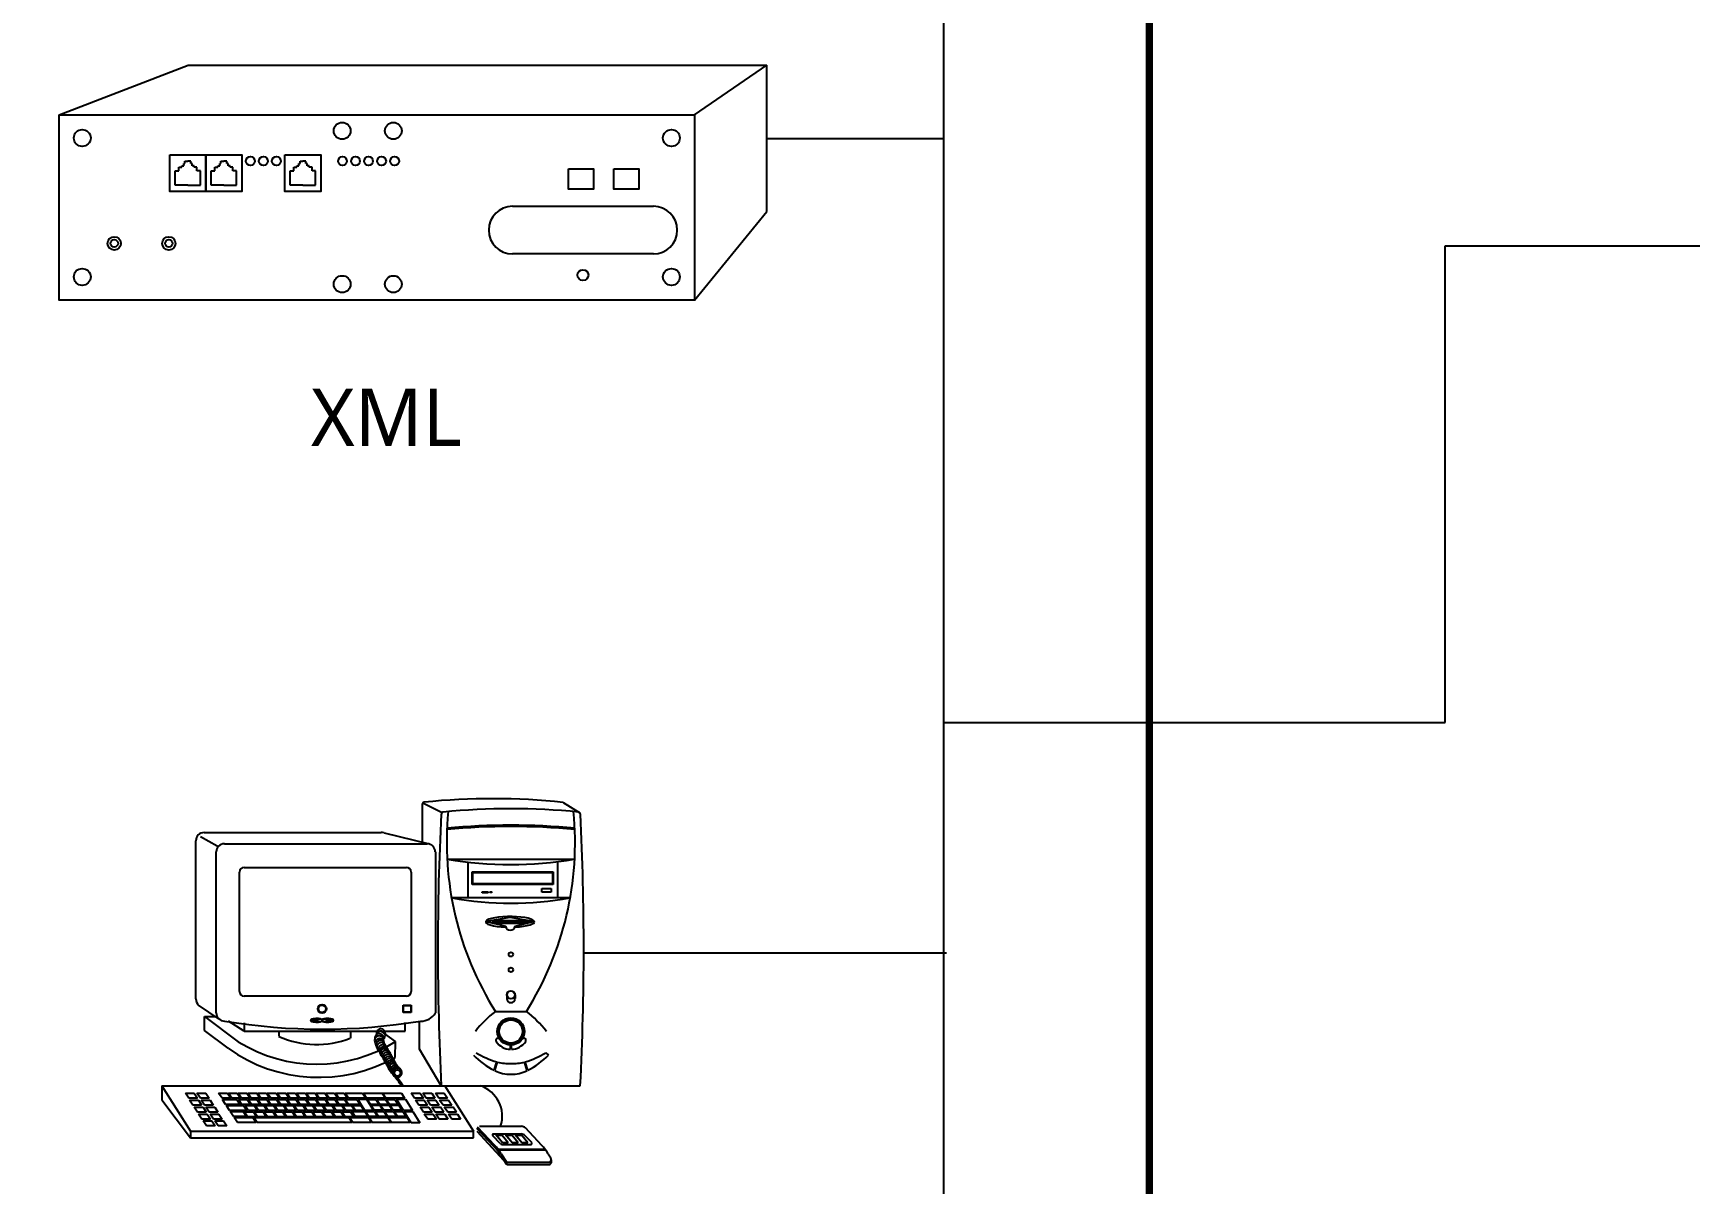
# Model space of a CAD drawing. Header units: millimetres. Extents: x 841 to 1682, y 0 to 594.
# Drawn here: x 933.1 to 997.6, y 354.3 to 399.1 of the extents above; entities that cross this region are included whole.
import ezdxf
from ezdxf.enums import TextEntityAlignment as Align

# ---------------------------------------------------------------- set-up
doc = ezdxf.new("R2010")
doc.units = ezdxf.units.MM
doc.linetypes.add('DA3', pattern=[3, 2, -1])
doc.layers.add('A', color=4, linetype='Continuous')
doc.styles.add('sukwoo', font='malgun.ttf')

msp = doc.modelspace()

# ---------------------------------------------------------------- linework, layer by layer
at = {"layer": 'A'}
for p, q in [((968.549, 443.003), (968.549, 333.228)), ((934.113, 395.908), (939.136, 397.84)), ((939.136, 397.84), (961.669, 397.84)), ((958.85, 395.908), (961.669, 397.84)), ((961.669, 392.153), (961.669, 397.84)), ((961.669, 394.997), (968.549, 394.997)), ((958.85, 388.702), (961.669, 392.153)), ((988.08, 390.808), (1087.531, 390.808)), ((988.08, 372.259), (988.08, 390.808)), ((968.549, 372.259), (988.08, 372.259)), ((948.249, 369.144), (948.995, 368.756)), ((948.249, 369.072), (948.249, 367.533)), ((948.249, 369.072), (948.249, 367.533)), ((953.743, 369.144), (954.387, 368.737)), ((953.743, 369.144), (954.387, 368.737)), ((939.609, 367.812), (940.264, 367.45)), ((939.754, 367.968), (946.652, 367.968)), ((946.763, 367.954), (948.52, 367.523)), ((939.434, 361.491), (939.434, 367.648)), ((940.228, 360.949), (940.228, 367.213)), ((940.548, 367.533), (948.439, 367.533)), ((948.76, 367.213), (948.76, 360.949)), ((941.315, 366.612), (947.632, 366.612)), ((941.131, 361.785), (941.131, 366.427)), ((947.816, 366.427), (947.816, 361.785)), ((954.539, 363.279), (968.669, 363.279)), ((947.632, 361.6), (941.315, 361.6)), ((940.347, 360.7), (939.541, 361.251)), ((939.773, 360.261), (939.773, 360.808)), ((939.773, 360.808), (940.188, 360.808)), ((939.773, 360.808), (941.084, 359.824)), ((940.692, 359.568), (939.773, 360.261)), ((941.315, 360.238), (940.702, 360.629)), ((941.315, 360.56), (941.315, 360.238)), ((941.315, 360.238), (947.582, 360.238)), ((942.667, 360.238), (942.667, 360.034)), ((945.45, 360.238), (945.45, 359.964)), ((947.21, 359.83), (946.654, 360.24)), ((947.582, 360.238), (947.582, 360.573)), ((948.137, 359.531), (948.137, 360.621)), ((947.198, 359.214), (947.21, 359.83)), ((948.991, 358.11), (948.137, 359.531)), ((938.109, 358.11), (938.109, 357.566)), ((938.109, 358.11), (939.223, 356.341)), ((938.109, 358.11), (949.126, 358.11)), ((948.991, 358.11), (954.404, 358.11)), ((949.126, 358.11), (950.24, 356.341)), ((938.109, 357.566), (939.223, 356.083)), ((939.223, 356.341), (939.223, 356.083)), ((939.223, 356.341), (950.24, 356.341)), ((950.24, 356.083), (950.24, 356.341)), ((951.049, 355.738), (950.377, 356.451)), ((951.569, 355.043), (950.391, 356.326)), ((951.075, 355.789), (950.405, 356.501)), ((950.481, 356.533), (952.111, 356.533)), ((952.902, 355.789), (952.265, 356.466)), ((939.223, 356.083), (950.24, 356.083)), ((951.203, 355.639), (953.031, 355.639)), ((951.217, 355.62), (953.045, 355.62)), ((951.299, 355.414), (951.515, 355.073)), ((951.325, 355.465), (951.515, 355.164)), ((951.569, 355.134), (953.169, 355.134)), ((951.569, 355.043), (953.175, 355.043)), ((953.153, 355.465), (953.259, 355.297)), ((953.274, 355.229), (953.274, 355.111))]:
    msp.add_line(p, q, dxfattribs=at)
at = {"layer": 'A', "color": 2}
for p, q in [((938.631, 393.172), (938.631, 393.738)), ((938.631, 393.738), (938.774, 393.738)), ((938.774, 393.871), (938.887, 393.871)), ((938.774, 393.738), (938.774, 393.871)), ((938.887, 393.871), (938.887, 393.93)), ((938.887, 393.93), (938.961, 393.93)), ((938.961, 393.93), (938.961, 394.014)), ((938.961, 394.014), (939.01, 394.014)), ((939.01, 394.014), (939.01, 394.112)), ((939.01, 394.112), (939.123, 394.112)), ((939.241, 394.112), (939.123, 394.112)), ((939.241, 394.014), (939.241, 394.112)), ((939.29, 394.014), (939.241, 394.014)), ((939.29, 393.93), (939.29, 394.014)), ((939.364, 393.93), (939.29, 393.93)), ((939.364, 393.871), (939.364, 393.93)), ((939.478, 393.871), (939.364, 393.871)), ((939.478, 393.738), (939.478, 393.871)), ((939.615, 393.738), (939.478, 393.738)), ((939.615, 393.172), (939.615, 393.738)), ((940.033, 393.172), (940.033, 393.738)), ((940.033, 393.738), (940.176, 393.738)), ((940.176, 393.871), (940.289, 393.871)), ((940.176, 393.738), (940.176, 393.871)), ((940.289, 393.871), (940.289, 393.93)), ((940.289, 393.93), (940.363, 393.93)), ((940.363, 393.93), (940.363, 394.014)), ((940.363, 394.014), (940.412, 394.014)), ((940.412, 394.014), (940.412, 394.112)), ((940.412, 394.112), (940.526, 394.112)), ((940.644, 394.112), (940.526, 394.112)), ((940.644, 394.014), (940.644, 394.112)), ((940.693, 394.014), (940.644, 394.014)), ((940.693, 393.93), (940.693, 394.014)), ((940.767, 393.93), (940.693, 393.93)), ((940.767, 393.871), (940.767, 393.93)), ((940.88, 393.871), (940.767, 393.871)), ((940.88, 393.738), (940.88, 393.871)), ((941.018, 393.738), (940.88, 393.738)), ((941.018, 393.172), (941.018, 393.738)), ((943.113, 393.172), (943.113, 393.738)), ((943.113, 393.738), (943.256, 393.738)), ((943.256, 393.871), (943.369, 393.871)), ((943.256, 393.738), (943.256, 393.871)), ((943.369, 393.871), (943.369, 393.93)), ((943.369, 393.93), (943.443, 393.93)), ((943.443, 393.93), (943.443, 394.014)), ((943.443, 394.014), (943.492, 394.014)), ((943.492, 394.014), (943.492, 394.112)), ((943.492, 394.112), (943.605, 394.112)), ((943.723, 394.112), (943.605, 394.112)), ((943.723, 394.014), (943.723, 394.112)), ((943.772, 394.014), (943.723, 394.014)), ((943.772, 393.93), (943.772, 394.014)), ((943.846, 393.93), (943.772, 393.93)), ((943.846, 393.871), (943.846, 393.93)), ((943.96, 393.871), (943.846, 393.871)), ((943.96, 393.738), (943.96, 393.871)), ((944.097, 393.738), (943.96, 393.738)), ((944.097, 393.172), (944.097, 393.738)), ((939.123, 393.172), (938.631, 393.172)), ((939.123, 393.172), (939.615, 393.172)), ((940.526, 393.172), (940.033, 393.172)), ((940.526, 393.172), (941.018, 393.172)), ((943.605, 393.172), (943.113, 393.172)), ((943.605, 393.172), (944.097, 393.172)), ((951.767, 392.352), (957.25, 392.352)), ((957.25, 390.494), (951.767, 390.494)), ((950.026, 366.82), (950.026, 365.423)), ((953.513, 366.837), (953.513, 365.423)), ((950.196, 365.943), (950.196, 366.442)), ((950.196, 366.442), (953.343, 366.442)), ((953.343, 365.943), (950.196, 365.943)), ((950.221, 365.968), (950.221, 366.417)), ((950.221, 366.417), (953.318, 366.417)), ((953.318, 365.968), (950.221, 365.968)), ((953.318, 366.417), (953.318, 365.968)), ((953.343, 366.442), (953.343, 365.943)), ((954.004, 365.423), (949.402, 365.423)), ((950.579, 365.662), (950.817, 365.662)), ((950.579, 365.622), (950.579, 365.662)), ((950.817, 365.622), (950.579, 365.622)), ((950.772, 365.662), (950.772, 365.622)), ((950.817, 365.662), (950.817, 365.622)), ((950.882, 365.654), (950.961, 365.654)), ((950.882, 365.631), (950.882, 365.654)), ((950.961, 365.631), (950.882, 365.631)), ((950.961, 365.654), (950.961, 365.631)), ((952.913, 365.791), (953.267, 365.791)), ((952.913, 365.643), (952.913, 365.791)), ((953.267, 365.643), (952.913, 365.643)), ((953.267, 365.791), (953.267, 365.643)), ((950.728, 364.519), (950.721, 364.479)), ((950.769, 364.557), (950.728, 364.519)), ((951.665, 364.666), (950.754, 364.499)), ((950.842, 364.593), (950.769, 364.557)), ((950.945, 364.625), (950.842, 364.593)), ((951.074, 364.653), (950.945, 364.625)), ((951.002, 364.433), (951.002, 364.539)), ((951.002, 364.539), (952.372, 364.539)), ((951.018, 364.449), (951.018, 364.523)), ((951.018, 364.523), (952.356, 364.523)), ((951.224, 364.674), (951.074, 364.653)), ((951.39, 364.689), (951.224, 364.674)), ((951.567, 364.697), (951.39, 364.689)), ((951.747, 364.698), (951.567, 364.697)), ((952.582, 364.5), (951.665, 364.666)), ((951.924, 364.691), (951.747, 364.698)), ((952.092, 364.676), (951.924, 364.691)), ((952.245, 364.656), (952.092, 364.676)), ((952.377, 364.629), (952.245, 364.656)), ((952.356, 364.523), (952.356, 364.449)), ((952.372, 364.539), (952.372, 364.433)), ((952.483, 364.597), (952.377, 364.629)), ((952.56, 364.562), (952.483, 364.597)), ((952.605, 364.523), (952.56, 364.562)), ((952.616, 364.484), (952.605, 364.523)), ((950.721, 364.479), (950.749, 364.441)), ((950.749, 364.441), (950.81, 364.404)), ((950.754, 364.499), (951.487, 364.321)), ((950.81, 364.404), (950.901, 364.37)), ((950.901, 364.37), (951.021, 364.34)), ((952.372, 364.433), (951.002, 364.433)), ((952.356, 364.449), (951.018, 364.449)), ((951.021, 364.34), (951.163, 364.316)), ((951.163, 364.316), (951.324, 364.299)), ((951.324, 364.299), (951.498, 364.288)), ((951.86, 364.289), (952.032, 364.301)), ((951.871, 364.322), (952.582, 364.5)), ((952.032, 364.301), (952.191, 364.319)), ((952.191, 364.319), (952.331, 364.344)), ((952.331, 364.344), (952.448, 364.374)), ((952.448, 364.374), (952.536, 364.408)), ((952.536, 364.408), (952.592, 364.445)), ((952.592, 364.445), (952.616, 364.484)), ((951.542, 361.649), (951.542, 361.505)), ((951.863, 361.649), (951.863, 361.505)), ((944.35, 360.703), (943.887, 360.656)), ((943.887, 360.656), (944.35, 360.609)), ((943.912, 360.675), (943.903, 360.663)), ((943.903, 360.663), (943.903, 360.65)), ((943.903, 360.65), (943.912, 360.637)), ((943.928, 360.687), (943.912, 360.675)), ((943.952, 360.698), (943.928, 360.687)), ((943.983, 360.707), (943.952, 360.698)), ((944.019, 360.715), (943.983, 360.707)), ((944.06, 360.72), (944.019, 360.715)), ((944.103, 360.724), (944.06, 360.72)), ((944.147, 360.724), (944.103, 360.724)), ((944.192, 360.723), (944.147, 360.724)), ((944.234, 360.719), (944.192, 360.723)), ((944.273, 360.712), (944.234, 360.719)), ((944.307, 360.704), (944.273, 360.712)), ((944.335, 360.694), (944.307, 360.704)), ((944.335, 360.694), (944.335, 360.618)), ((944.35, 360.703), (944.35, 360.609)), ((944.813, 360.656), (944.35, 360.703)), ((944.35, 360.609), (944.813, 360.656)), ((944.393, 360.704), (944.365, 360.694)), ((944.365, 360.694), (944.365, 360.618)), ((944.427, 360.712), (944.393, 360.704)), ((944.466, 360.719), (944.427, 360.712)), ((944.509, 360.723), (944.466, 360.719)), ((944.553, 360.724), (944.509, 360.723)), ((944.598, 360.724), (944.553, 360.724)), ((944.641, 360.72), (944.598, 360.724)), ((944.682, 360.715), (944.641, 360.72)), ((944.718, 360.707), (944.682, 360.715)), ((944.749, 360.698), (944.718, 360.707)), ((944.773, 360.687), (944.749, 360.698)), ((944.789, 360.675), (944.773, 360.687)), ((944.797, 360.663), (944.789, 360.675)), ((944.789, 360.637), (944.797, 360.65)), ((944.797, 360.65), (944.797, 360.663)), ((947.505, 360.959), (947.505, 361.249)), ((947.505, 361.249), (947.825, 361.249)), ((947.825, 360.959), (947.505, 360.959)), ((947.52, 360.974), (947.52, 361.234)), ((947.52, 361.234), (947.81, 361.234)), ((947.81, 360.974), (947.52, 360.974)), ((947.81, 361.234), (947.81, 360.974)), ((947.825, 361.249), (947.825, 360.959)), ((951.101, 361.003), (952.304, 361.003)), ((943.912, 360.637), (943.928, 360.625)), ((943.928, 360.625), (943.952, 360.614)), ((943.952, 360.614), (943.983, 360.605)), ((943.983, 360.605), (944.019, 360.597)), ((944.019, 360.597), (944.06, 360.592)), ((944.06, 360.592), (944.103, 360.589)), ((944.103, 360.589), (944.147, 360.588)), ((944.147, 360.588), (944.192, 360.59)), ((944.192, 360.59), (944.234, 360.594)), ((944.234, 360.594), (944.273, 360.6)), ((944.273, 360.6), (944.307, 360.608)), ((944.307, 360.608), (944.335, 360.618)), ((944.365, 360.618), (944.393, 360.608)), ((944.393, 360.608), (944.427, 360.6)), ((944.427, 360.6), (944.466, 360.594)), ((944.466, 360.594), (944.509, 360.59)), ((944.509, 360.59), (944.553, 360.588)), ((944.553, 360.588), (944.598, 360.589)), ((944.598, 360.589), (944.641, 360.592)), ((944.641, 360.592), (944.682, 360.597)), ((944.682, 360.597), (944.718, 360.605)), ((944.718, 360.605), (944.749, 360.614)), ((944.749, 360.614), (944.773, 360.625)), ((944.773, 360.625), (944.789, 360.637)), ((951.227, 359.993), (951.145, 359.938)), ((951.684, 359.528), (951.684, 359.696)), ((951.721, 359.528), (951.721, 359.696)), ((952.178, 359.993), (952.259, 359.938)), ((953.061, 359.391), (953.161, 359.302)), ((951.051, 358.715), (951.151, 359.037)), ((951.075, 358.703), (951.176, 359.03)), ((952.333, 358.703), (952.232, 359.03)), ((952.357, 358.715), (952.258, 359.037)), ((939.026, 357.817), (939.371, 357.817)), ((939.158, 357.622), (939.026, 357.817)), ((939.497, 357.622), (939.158, 357.622)), ((939.321, 357.352), (939.189, 357.548)), ((939.189, 357.548), (939.534, 357.548)), ((939.371, 357.817), (939.497, 357.622)), ((939.478, 357.817), (939.823, 357.817)), ((939.61, 357.622), (939.478, 357.817)), ((939.534, 357.548), (939.66, 357.352)), ((939.949, 357.622), (939.61, 357.622)), ((939.773, 357.352), (939.641, 357.548)), ((939.641, 357.548), (939.986, 357.548)), ((939.823, 357.817), (939.949, 357.622)), ((939.986, 357.548), (940.112, 357.352)), ((940.454, 357.622), (940.322, 357.817)), ((940.322, 357.817), (940.667, 357.817)), ((940.793, 357.622), (940.454, 357.622)), ((940.47, 357.578), (941.024, 357.578)), ((940.595, 357.381), (940.47, 357.578)), ((940.667, 357.817), (940.793, 357.622)), ((940.701, 357.817), (941.046, 357.817)), ((940.833, 357.622), (940.701, 357.817)), ((941.172, 357.622), (940.833, 357.622)), ((941.024, 357.578), (941.15, 357.381)), ((941.046, 357.817), (941.172, 357.622)), ((941.08, 357.817), (941.425, 357.817)), ((941.212, 357.622), (941.08, 357.817)), ((941.089, 357.577), (941.215, 357.381)), ((941.091, 357.577), (941.436, 357.577)), ((941.551, 357.622), (941.212, 357.622)), ((941.425, 357.817), (941.551, 357.622)), ((941.436, 357.577), (941.562, 357.381)), ((941.59, 357.622), (941.459, 357.817)), ((941.459, 357.817), (941.804, 357.817)), ((941.602, 357.381), (941.47, 357.577)), ((941.47, 357.577), (941.815, 357.577)), ((941.929, 357.622), (941.59, 357.622)), ((941.804, 357.817), (941.929, 357.622)), ((941.815, 357.577), (941.94, 357.381)), ((941.838, 357.817), (942.182, 357.817)), ((941.969, 357.622), (941.838, 357.817)), ((941.849, 357.577), (942.194, 357.577)), ((941.98, 357.381), (941.849, 357.577)), ((942.308, 357.622), (941.969, 357.622)), ((942.182, 357.817), (942.308, 357.622)), ((942.194, 357.577), (942.319, 357.381)), ((942.216, 357.817), (942.561, 357.817)), ((942.348, 357.622), (942.216, 357.817)), ((942.227, 357.577), (942.572, 357.577)), ((942.359, 357.381), (942.227, 357.577)), ((942.687, 357.622), (942.348, 357.622)), ((942.561, 357.817), (942.687, 357.622)), ((942.572, 357.577), (942.698, 357.381)), ((942.595, 357.817), (942.94, 357.817)), ((942.727, 357.622), (942.595, 357.817)), ((942.606, 357.577), (942.951, 357.577)), ((942.738, 357.381), (942.606, 357.577)), ((943.066, 357.622), (942.727, 357.622)), ((942.94, 357.817), (943.066, 357.622)), ((942.951, 357.577), (943.077, 357.381)), ((943.106, 357.622), (942.974, 357.817)), ((942.974, 357.817), (943.319, 357.817)), ((942.985, 357.577), (943.33, 357.577)), ((943.117, 357.381), (942.985, 357.577)), ((943.445, 357.622), (943.106, 357.622)), ((943.319, 357.817), (943.445, 357.622)), ((943.33, 357.577), (943.456, 357.381)), ((943.353, 357.817), (943.698, 357.817)), ((943.484, 357.622), (943.353, 357.817)), ((943.364, 357.577), (943.709, 357.577)), ((943.495, 357.381), (943.364, 357.577)), ((943.823, 357.622), (943.484, 357.622)), ((943.698, 357.817), (943.823, 357.622)), ((943.709, 357.577), (943.834, 357.381)), ((943.732, 357.817), (944.076, 357.817)), ((943.863, 357.622), (943.732, 357.817)), ((943.743, 357.577), (944.087, 357.577)), ((943.874, 357.381), (943.743, 357.577)), ((944.202, 357.622), (943.863, 357.622)), ((944.076, 357.817), (944.202, 357.622)), ((944.087, 357.577), (944.213, 357.381)), ((944.242, 357.622), (944.11, 357.817)), ((944.11, 357.817), (944.455, 357.817)), ((944.121, 357.577), (944.466, 357.577)), ((944.253, 357.381), (944.121, 357.577)), ((944.581, 357.622), (944.242, 357.622)), ((944.455, 357.817), (944.581, 357.622)), ((944.466, 357.577), (944.592, 357.381)), ((944.621, 357.622), (944.489, 357.817)), ((944.489, 357.817), (944.834, 357.817)), ((944.5, 357.577), (944.845, 357.577)), ((944.632, 357.381), (944.5, 357.577)), ((944.96, 357.622), (944.621, 357.622)), ((944.834, 357.817), (944.96, 357.622)), ((944.845, 357.577), (944.971, 357.381)), ((944.868, 357.817), (945.213, 357.817)), ((945, 357.622), (944.868, 357.817)), ((944.879, 357.577), (945.224, 357.577)), ((945.011, 357.381), (944.879, 357.577)), ((945.339, 357.622), (945, 357.622)), ((945.213, 357.817), (945.339, 357.622)), ((945.224, 357.577), (945.35, 357.381)), ((945.378, 357.621), (945.253, 357.818)), ((945.253, 357.818), (945.927, 357.818)), ((945.253, 357.578), (945.709, 357.578)), ((945.378, 357.381), (945.253, 357.578)), ((946.052, 357.621), (945.378, 357.621)), ((945.709, 357.578), (945.835, 357.381)), ((945.738, 357.582), (946.079, 357.582)), ((946.01, 357.15), (945.738, 357.582)), ((945.927, 357.818), (946.052, 357.621)), ((946.084, 357.621), (945.959, 357.818)), ((945.959, 357.818), (946.691, 357.818)), ((946.079, 357.582), (946.351, 357.15)), ((946.816, 357.621), (946.084, 357.621)), ((946.103, 357.577), (946.448, 357.577)), ((946.235, 357.381), (946.103, 357.577)), ((946.448, 357.577), (946.573, 357.381)), ((946.473, 357.577), (946.818, 357.577)), ((946.605, 357.381), (946.473, 357.577)), ((946.691, 357.818), (946.816, 357.621)), ((946.708, 357.818), (947.44, 357.818)), ((946.834, 357.621), (946.708, 357.818)), ((946.818, 357.577), (946.944, 357.381)), ((947.565, 357.621), (946.834, 357.621)), ((946.843, 357.577), (947.188, 357.577)), ((946.975, 357.381), (946.843, 357.577)), ((947.188, 357.577), (947.314, 357.381)), ((947.252, 357.582), (947.593, 357.582)), ((947.524, 357.15), (947.252, 357.582)), ((947.44, 357.818), (947.565, 357.621)), ((947.593, 357.582), (947.865, 357.15)), ((947.954, 357.622), (947.823, 357.817)), ((947.823, 357.817), (948.168, 357.817)), ((948.293, 357.622), (947.954, 357.622)), ((948.118, 357.352), (947.986, 357.548)), ((947.986, 357.548), (948.331, 357.548)), ((948.168, 357.817), (948.293, 357.622)), ((948.275, 357.817), (948.619, 357.817)), ((948.406, 357.622), (948.275, 357.817)), ((948.331, 357.548), (948.456, 357.352)), ((948.745, 357.622), (948.406, 357.622)), ((948.438, 357.548), (948.783, 357.548)), ((948.569, 357.352), (948.438, 357.548)), ((948.619, 357.817), (948.745, 357.622)), ((948.765, 357.817), (949.11, 357.817)), ((948.896, 357.622), (948.765, 357.817)), ((948.783, 357.548), (948.908, 357.352)), ((949.235, 357.622), (948.896, 357.622)), ((949.059, 357.352), (948.928, 357.548)), ((948.928, 357.548), (949.273, 357.548)), ((949.11, 357.817), (949.235, 357.622)), ((949.273, 357.548), (949.398, 357.352)), ((939.66, 357.352), (939.321, 357.352)), ((939.503, 357.083), (939.371, 357.278)), ((939.371, 357.278), (939.716, 357.278)), ((939.842, 357.083), (939.503, 357.083)), ((939.534, 357.009), (939.879, 357.009)), ((939.666, 356.813), (939.534, 357.009)), ((940.005, 356.813), (939.666, 356.813)), ((939.716, 357.278), (939.842, 357.083)), ((940.112, 357.352), (939.773, 357.352)), ((939.955, 357.083), (939.823, 357.278)), ((939.823, 357.278), (940.168, 357.278)), ((939.879, 357.009), (940.005, 356.813)), ((940.294, 357.083), (939.955, 357.083)), ((939.986, 357.009), (940.331, 357.009)), ((940.118, 356.813), (939.986, 357.009)), ((940.457, 356.813), (940.118, 356.813)), ((940.168, 357.278), (940.294, 357.083)), ((940.331, 357.009), (940.457, 356.813)), ((941.15, 357.381), (940.595, 357.381)), ((940.747, 357.145), (940.622, 357.342)), ((940.622, 357.342), (941.295, 357.342)), ((941.421, 357.145), (940.747, 357.145)), ((940.772, 357.106), (941.279, 357.106)), ((940.897, 356.909), (940.772, 357.106)), ((941.405, 356.909), (940.897, 356.909)), ((941.05, 356.676), (940.925, 356.873)), ((940.925, 356.873), (941.656, 356.873)), ((941.562, 357.381), (941.223, 357.381)), ((941.279, 357.106), (941.405, 356.909)), ((941.295, 357.342), (941.421, 357.145)), ((941.327, 357.096), (941.453, 356.9)), ((941.329, 357.096), (941.674, 357.096)), ((941.359, 357.336), (941.485, 357.141)), ((941.361, 357.336), (941.706, 357.336)), ((941.799, 356.9), (941.461, 356.9)), ((941.832, 357.141), (941.493, 357.141)), ((941.94, 357.381), (941.602, 357.381)), ((941.656, 356.873), (941.782, 356.676)), ((941.674, 357.096), (941.799, 356.9)), ((941.82, 356.676), (941.695, 356.873)), ((941.695, 356.873), (945.395, 356.873)), ((941.706, 357.336), (941.832, 357.141)), ((941.708, 357.096), (942.053, 357.096)), ((941.839, 356.9), (941.708, 357.096)), ((941.872, 357.141), (941.74, 357.336)), ((941.74, 357.336), (942.085, 357.336)), ((942.178, 356.9), (941.839, 356.9)), ((942.21, 357.141), (941.872, 357.141)), ((942.319, 357.381), (941.98, 357.381)), ((942.053, 357.096), (942.178, 356.9)), ((942.085, 357.336), (942.21, 357.141)), ((942.086, 357.096), (942.431, 357.096)), ((942.218, 356.9), (942.086, 357.096)), ((942.25, 357.141), (942.119, 357.336)), ((942.119, 357.336), (942.464, 357.336)), ((942.557, 356.9), (942.218, 356.9)), ((942.589, 357.141), (942.25, 357.141)), ((942.698, 357.381), (942.359, 357.381)), ((942.431, 357.096), (942.557, 356.9)), ((942.464, 357.336), (942.589, 357.141)), ((942.465, 357.096), (942.81, 357.096)), ((942.597, 356.9), (942.465, 357.096)), ((942.498, 357.336), (942.842, 357.336)), ((942.629, 357.141), (942.498, 357.336)), ((942.936, 356.9), (942.597, 356.9)), ((942.968, 357.141), (942.629, 357.141)), ((943.077, 357.381), (942.738, 357.381)), ((942.81, 357.096), (942.936, 356.9)), ((942.842, 357.336), (942.968, 357.141)), ((942.844, 357.096), (943.189, 357.096)), ((942.976, 356.9), (942.844, 357.096)), ((943.008, 357.141), (942.876, 357.336)), ((942.876, 357.336), (943.221, 357.336)), ((943.315, 356.9), (942.976, 356.9)), ((943.347, 357.141), (943.008, 357.141)), ((943.456, 357.381), (943.117, 357.381)), ((943.189, 357.096), (943.315, 356.9)), ((943.221, 357.336), (943.347, 357.141)), ((943.223, 357.096), (943.568, 357.096)), ((943.355, 356.9), (943.223, 357.096)), ((943.387, 357.141), (943.255, 357.336)), ((943.255, 357.336), (943.6, 357.336)), ((943.693, 356.9), (943.355, 356.9)), ((943.726, 357.141), (943.387, 357.141)), ((943.834, 357.381), (943.495, 357.381)), ((943.568, 357.096), (943.693, 356.9)), ((943.6, 357.336), (943.726, 357.141)), ((943.602, 357.096), (943.946, 357.096)), ((943.733, 356.9), (943.602, 357.096)), ((943.634, 357.336), (943.979, 357.336)), ((943.766, 357.141), (943.634, 357.336)), ((944.072, 356.9), (943.733, 356.9)), ((944.104, 357.141), (943.766, 357.141)), ((944.213, 357.381), (943.874, 357.381)), ((943.946, 357.096), (944.072, 356.9)), ((943.979, 357.336), (944.104, 357.141)), ((943.98, 357.096), (944.325, 357.096)), ((944.112, 356.9), (943.98, 357.096)), ((944.144, 357.141), (944.013, 357.336)), ((944.013, 357.336), (944.358, 357.336)), ((944.451, 356.9), (944.112, 356.9)), ((944.483, 357.141), (944.144, 357.141)), ((944.592, 357.381), (944.253, 357.381)), ((944.325, 357.096), (944.451, 356.9)), ((944.358, 357.336), (944.483, 357.141)), ((944.359, 357.096), (944.704, 357.096)), ((944.491, 356.9), (944.359, 357.096)), ((944.523, 357.141), (944.392, 357.336)), ((944.392, 357.336), (944.736, 357.336)), ((944.83, 356.9), (944.491, 356.9)), ((944.862, 357.141), (944.523, 357.141)), ((944.971, 357.381), (944.632, 357.381)), ((944.704, 357.096), (944.83, 356.9)), ((944.736, 357.336), (944.862, 357.141)), ((944.738, 357.096), (945.083, 357.096)), ((944.87, 356.9), (944.738, 357.096)), ((944.902, 357.141), (944.77, 357.336)), ((944.77, 357.336), (945.115, 357.336)), ((945.209, 356.9), (944.87, 356.9)), ((945.241, 357.141), (944.902, 357.141)), ((945.35, 357.381), (945.011, 357.381)), ((945.083, 357.096), (945.209, 356.9)), ((945.115, 357.336), (945.241, 357.141)), ((945.117, 357.096), (945.462, 357.096)), ((945.248, 356.9), (945.117, 357.096)), ((945.281, 357.141), (945.149, 357.336)), ((945.149, 357.336), (945.494, 357.336)), ((945.587, 356.9), (945.248, 356.9)), ((945.62, 357.141), (945.281, 357.141)), ((945.835, 357.381), (945.378, 357.381)), ((945.395, 356.873), (945.52, 356.676)), ((945.42, 356.869), (946.152, 356.869)), ((945.545, 356.673), (945.42, 356.869)), ((945.462, 357.096), (945.587, 356.9)), ((945.494, 357.336), (945.62, 357.141)), ((945.508, 357.106), (946.013, 357.106)), ((945.633, 356.909), (945.508, 357.106)), ((945.649, 357.141), (945.518, 357.336)), ((945.518, 357.336), (945.863, 357.336)), ((946.138, 356.909), (945.633, 356.909)), ((945.988, 357.141), (945.649, 357.141)), ((945.863, 357.336), (945.988, 357.141)), ((946.351, 357.15), (946.01, 357.15)), ((946.013, 357.106), (946.138, 356.909)), ((946.045, 357.106), (946.385, 357.106)), ((946.17, 356.909), (946.045, 357.106)), ((946.152, 356.869), (946.277, 356.673)), ((946.511, 356.909), (946.17, 356.909)), ((946.18, 356.869), (946.912, 356.869)), ((946.305, 356.673), (946.18, 356.869)), ((946.573, 357.381), (946.235, 357.381)), ((946.38, 357.156), (946.248, 357.351)), ((946.248, 357.351), (946.593, 357.351)), ((946.719, 357.156), (946.38, 357.156)), ((946.385, 357.106), (946.511, 356.909)), ((946.414, 357.107), (946.759, 357.107)), ((946.545, 356.912), (946.414, 357.107)), ((946.884, 356.912), (946.545, 356.912)), ((946.593, 357.351), (946.719, 357.156)), ((946.944, 357.381), (946.605, 357.381)), ((946.75, 357.156), (946.618, 357.351)), ((946.618, 357.351), (946.963, 357.351)), ((947.089, 357.156), (946.75, 357.156)), ((946.759, 357.107), (946.884, 356.912)), ((946.784, 357.107), (947.129, 357.107)), ((946.916, 356.912), (946.784, 357.107)), ((946.912, 356.869), (947.037, 356.673)), ((947.255, 356.912), (946.916, 356.912)), ((947.054, 356.673), (946.928, 356.869)), ((946.928, 356.869), (947.66, 356.869)), ((946.963, 357.351), (947.089, 357.156)), ((947.314, 357.381), (946.975, 357.381)), ((947.12, 357.156), (946.989, 357.351)), ((946.989, 357.351), (947.334, 357.351)), ((947.459, 357.156), (947.12, 357.156)), ((947.129, 357.107), (947.255, 356.912)), ((947.154, 357.107), (947.499, 357.107)), ((947.286, 356.912), (947.154, 357.107)), ((947.625, 356.912), (947.286, 356.912)), ((947.334, 357.351), (947.459, 357.156)), ((947.499, 357.107), (947.625, 356.912)), ((947.865, 357.15), (947.524, 357.15)), ((947.547, 357.104), (947.888, 357.104)), ((947.819, 356.671), (947.547, 357.104)), ((947.66, 356.869), (947.786, 356.673)), ((947.888, 357.104), (948.16, 356.671)), ((948.456, 357.352), (948.118, 357.352)), ((948.299, 357.083), (948.168, 357.278)), ((948.168, 357.278), (948.512, 357.278)), ((948.638, 357.083), (948.299, 357.083)), ((948.331, 357.009), (948.676, 357.009)), ((948.462, 356.813), (948.331, 357.009)), ((948.801, 356.813), (948.462, 356.813)), ((948.512, 357.278), (948.638, 357.083)), ((948.908, 357.352), (948.569, 357.352)), ((948.751, 357.083), (948.619, 357.278)), ((948.619, 357.278), (948.964, 357.278)), ((948.676, 357.009), (948.801, 356.813)), ((949.09, 357.083), (948.751, 357.083)), ((948.783, 357.009), (949.127, 357.009)), ((948.914, 356.813), (948.783, 357.009)), ((949.253, 356.813), (948.914, 356.813)), ((949.096, 357.083), (948.964, 357.278)), ((949.398, 357.352), (949.059, 357.352)), ((949.241, 357.083), (949.11, 357.278)), ((949.11, 357.278), (949.454, 357.278)), ((949.127, 357.009), (949.253, 356.813)), ((949.58, 357.083), (949.241, 357.083)), ((949.273, 357.009), (949.617, 357.009)), ((949.404, 356.813), (949.273, 357.009)), ((949.743, 356.813), (949.404, 356.813)), ((949.586, 357.083), (949.454, 357.278)), ((949.617, 357.009), (949.743, 356.813)), ((939.849, 356.544), (939.717, 356.739)), ((939.717, 356.739), (940.062, 356.739)), ((940.187, 356.544), (939.849, 356.544)), ((940.062, 356.739), (940.187, 356.544)), ((940.169, 356.739), (940.514, 356.739)), ((940.3, 356.544), (940.169, 356.739)), ((940.639, 356.544), (940.3, 356.544)), ((940.514, 356.739), (940.639, 356.544)), ((941.782, 356.676), (941.05, 356.676)), ((945.52, 356.676), (941.82, 356.676)), ((946.277, 356.673), (945.545, 356.673)), ((947.037, 356.673), (946.305, 356.673)), ((947.786, 356.673), (947.054, 356.673)), ((948.16, 356.671), (947.819, 356.671)), ((951.287, 355.856), (950.999, 356.162)), ((951.03, 356.233), (952.101, 356.233)), ((951.138, 356.154), (951.138, 356.182)), ((951.138, 356.182), (951.367, 356.182)), ((951.138, 356.182), (951.372, 355.906)), ((951.372, 355.906), (951.138, 356.154)), ((951.367, 356.182), (951.601, 355.906)), ((951.517, 356.154), (951.517, 356.182)), ((951.517, 356.182), (951.747, 356.182)), ((951.517, 356.182), (951.751, 355.906)), ((951.751, 355.906), (951.517, 356.154)), ((951.747, 356.182), (951.98, 355.906)), ((951.897, 356.182), (952.126, 356.182)), ((951.897, 356.182), (952.13, 355.906)), ((951.897, 356.154), (951.897, 356.182)), ((952.13, 355.906), (951.897, 356.154)), ((952.126, 356.182), (952.36, 355.906)), ((952.512, 355.894), (952.255, 356.166)), ((951.364, 355.822), (952.481, 355.822)), ((951.372, 355.906), (951.601, 355.906)), ((951.751, 355.906), (951.98, 355.906)), ((952.13, 355.906), (952.36, 355.906))]:
    msp.add_line(p, q, dxfattribs=at)
at = {"layer": 'A', "color": 3, "linetype": 'DA3', "const_width": 0.287}
msp.add_lwpolyline([(926.955, 499.6), (976.56, 499.6), (976.56, 314.349), (926.955, 314.349)], close=True, dxfattribs=at)
at = {"layer": 'A'}
msp.add_lwpolyline([(934.113, 395.908), (958.85, 395.908), (958.85, 388.702), (934.113, 388.702)], close=True, dxfattribs=at)
at = {"layer": 'A', "color": 2}
for points in [[(938.422, 394.359), (939.824, 394.359), (939.824, 392.925), (938.422, 392.925)], [(939.824, 394.359), (941.227, 394.359), (941.227, 392.925), (939.824, 392.925)], [(942.904, 394.359), (944.306, 394.359), (944.306, 392.925), (942.904, 392.925)], [(953.949, 393.815), (954.92, 393.815), (954.92, 393.024), (953.949, 393.024)], [(955.712, 393.815), (956.684, 393.815), (956.684, 393.024), (955.712, 393.024)]]:
    msp.add_lwpolyline(points, close=True, dxfattribs=at)
for centre, radius in [((945.133, 395.289), 0.328), ((947.124, 395.289), 0.328), ((941.559, 394.11), 0.174), ((942.065, 394.11), 0.174), ((942.572, 394.11), 0.174), ((945.145, 394.11), 0.174), ((945.652, 394.11), 0.174), ((946.158, 394.11), 0.174), ((946.665, 394.11), 0.174), ((947.172, 394.11), 0.174), ((936.258, 390.908), 0.259), ((936.258, 390.908), 0.145), ((938.382, 390.908), 0.259), ((938.382, 390.908), 0.145), ((954.509, 389.673), 0.21), ((945.133, 389.322), 0.328), ((947.124, 389.322), 0.328), ((951.702, 363.224), 0.086), ((951.702, 363.224), 0.086), ((951.702, 362.623), 0.086), ((951.702, 361.649), 0.16), ((951.702, 361.649), 0.15), ((944.35, 361.106), 0.172), ((944.35, 361.106), 0.143), ((951.702, 360.223), 0.528), ((951.702, 360.223), 0.51), ((951.702, 360.223), 0.454)]:
    msp.add_circle(centre, radius, dxfattribs=at)
at = {"layer": 'A'}
for centre, radius in [((935.011, 395.011), 0.328), ((957.953, 395.011), 0.328), ((935.011, 389.6), 0.328), ((957.953, 389.6), 0.328), ((947.285, 358.608), 0.119)]:
    msp.add_circle(centre, radius, dxfattribs=at)
at = {"layer": 'A', "color": 2}
for centre, radius, start, end in [((951.767, 391.423), 0.929, 90, 270), ((957.25, 391.423), 0.929, 270, 90), ((961.544, 367.579), 12.342, 174.40409, 212.2001), ((941.86, 367.579), 12.342, 327.7999, 5.59368), ((951.7, 342.228), 25.975, 84.49473, 95.49406), ((951.7, 342.228), 26.028, 84.51108, 95.47773), ((951.779, 2594.781), 2227.85, 269.934177, 270.061523), ((951.696, 381.751), 15.024, 260.5127, 279.483), ((951.703, 378.221), 13.004, 259.80908, 280.19092), ((951.679, 364.366), 0.197, 193.16053, 346.92855), ((951.702, 361.505), 0.16, 180, 270), ((951.702, 361.505), 0.16, 270, 0), ((953.709, 357.604), 4.284, 127.50353, 142.24067), ((949.696, 357.604), 4.284, 37.75933, 52.49647), ((952.51, 363.213), 4.392, 240.50682, 251.97398), ((951.187, 359.877), 0.0743, 124.04409, 213.93137), ((951.702, 360.223), 0.695, 213.93137, 268.46902), ((951.702, 360.223), 0.695, 271.53098, 326.06863), ((950.899, 363.213), 4.392, 288.02602, 299.49318), ((952.217, 359.877), 0.0743, 326.06863, 55.95591), ((952.303, 361.27), 2.846, 223.76384, 243.91228), ((951.626, 360.765), 1.792, 255.4551, 272.49423), ((951.782, 360.765), 1.792, 267.50577, 284.5449), ((951.106, 361.27), 2.846, 296.08772, 316.23616), ((951.676, 359.896), 1.336, 243.27917, 271.20969), ((951.733, 359.896), 1.336, 268.79031, 296.72083), ((951.03, 356.191), 0.0425, 90, 223.2571), ((952.101, 356.021), 0.212, 43.2571, 90), ((951.364, 355.929), 0.106, 223.2571, 270), ((952.481, 355.865), 0.0425, 270, 43.2571)]:
    msp.add_arc(centre, radius, start, end, dxfattribs=at)
at = {"layer": 'A'}
for centre, radius, start, end in [((948.329, 369.072), 0.0796, 95.80267, 180), ((950.995, 342.401), 26.884, 84.13474, 95.70944), ((1054.23, 363.433), 105.374, 177.14144, 182.89578), ((949.076, 368.685), 0.0796, 95.80267, 180), ((951.7, 342.869), 26.028, 84.18625, 95.80267), ((951.7, 342.869), 26.028, 84.18625, 95.80267), ((954.328, 368.684), 0.0796, 2.85856, 84.18625), ((954.328, 368.684), 0.0796, 2.85856, 84.18625), ((849.165, 363.433), 105.374, 357.10422, 2.85856), ((939.754, 367.648), 0.32, 90, 180), ((946.652, 367.525), 0.443, 75.45642, 90), ((946.652, 367.525), 0.443, 75.45642, 90), ((940.548, 367.213), 0.32, 90, 180), ((948.439, 367.213), 0.32, 0, 90), ((941.315, 366.427), 0.184, 90, 180), ((947.632, 366.427), 0.184, 0, 90), ((947.632, 366.427), 0.184, 0, 90), ((939.754, 361.491), 0.32, 180, 228.38728), ((941.315, 361.785), 0.184, 180, 270), ((947.632, 361.785), 0.184, 270, 0), ((940.548, 360.949), 0.32, 180, 270), ((948.216, 361.25), 0.622, 267.30126, 331.06861), ((944.367, 383.541), 23.228, 260.53647, 279.46353), ((944.142, 363.342), 3.622, 245.97433, 291.1648), ((946.567, 359.872), 0.175, 358.88718, 213.87723), ((946.577, 359.959), 0.175, 338.83617, 187.99566), ((946.63, 360.06), 0.175, 306.90154, 171.16638), ((946.64, 360.148), 0.175, 338.83617, 187.99566), ((944.224, 364.524), 6.086, 234.52164, 299.25507), ((944.142, 364.746), 5.795, 238.14446, 301.9617), ((946.597, 359.771), 0.175, 5.91361, 211.5391), ((946.622, 359.697), 0.175, 12.281, 221.95088), ((946.663, 359.617), 0.175, 16.91341, 229.20882), ((946.716, 359.535), 0.175, 12.35555, 220.88575), ((946.755, 359.458), 0.175, 12.38746, 219.40623), ((946.79, 359.384), 0.175, 26.26841, 232.89354), ((946.842, 359.322), 0.175, 12.281, 221.95088), ((946.883, 359.242), 0.175, 12.35555, 220.88575), ((946.921, 359.165), 0.175, 12.281, 221.95088), ((946.962, 359.085), 0.175, 20.32419, 227.0924), ((947.007, 359.018), 0.175, 11.96379, 224.31272), ((947.053, 358.932), 0.175, 11.7933, 213.9699), ((947.08, 358.87), 0.175, 19.6253, 228.71282), ((947.129, 358.797), 0.175, 25.10346, 234.05848), ((947.185, 358.729), 0.175, 34.06133, 238.14032), ((947.237, 358.679), 0.175, 20.74041, 225.96977), ((947.28, 358.615), 0.175, 265.27182, 227.30264), ((942.08, 354.4), 6.519, 34.68465, 38.98464), ((942.125, 354.431), 6.519, 34.35637, 38.98464), ((950.106, 356.92), 1.258, 342.06079, 70.92228), ((952.111, 356.32), 0.212, 43.2571, 90), ((949.503, 354.283), 2.123, 32.20637, 43.2571), ((949.528, 354.334), 2.123, 32.20637, 43.2571), ((951.356, 354.334), 2.123, 32.20637, 43.2571), ((951.569, 355.198), 0.0637, 212.20637, 270), ((951.569, 355.107), 0.0637, 212.20637, 270), ((953.169, 355.24), 0.106, 270, 32.20637), ((953.175, 355.149), 0.106, 270, 339.02603)]:
    msp.add_arc(centre, radius, start, end, dxfattribs=at)

# ---------------------------------------------------------------- texts
at = {"layer": 'A', "style": 'sukwoo'}
msp.add_text('XML', height=2.24, dxfattribs=at).set_placement((946.855, 384.133), align=Align.MIDDLE_CENTER)

doc.saveas('drawing.dxf')
